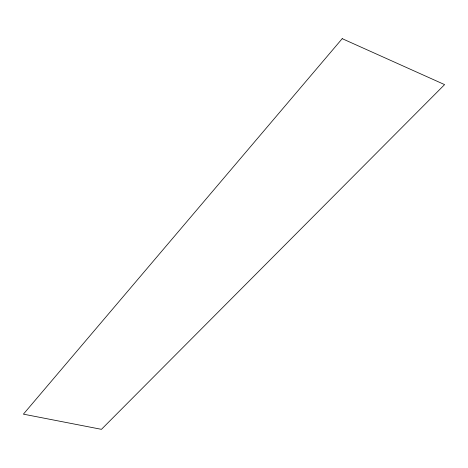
<?xml version="1.0" encoding="UTF-8"?>
<svg xmlns="http://www.w3.org/2000/svg" width="468" height="468" viewBox="0 0 468 468"><rect width="100%" height="100%" fill="white"/><g stroke="black" fill="none" stroke-linecap="round" stroke-linejoin="round"><path stroke-width="0.7" d="M342.207 38.663L23.4 414.151L101.445 429.337L444.6 84.614L342.207 38.663"/></g></svg>
